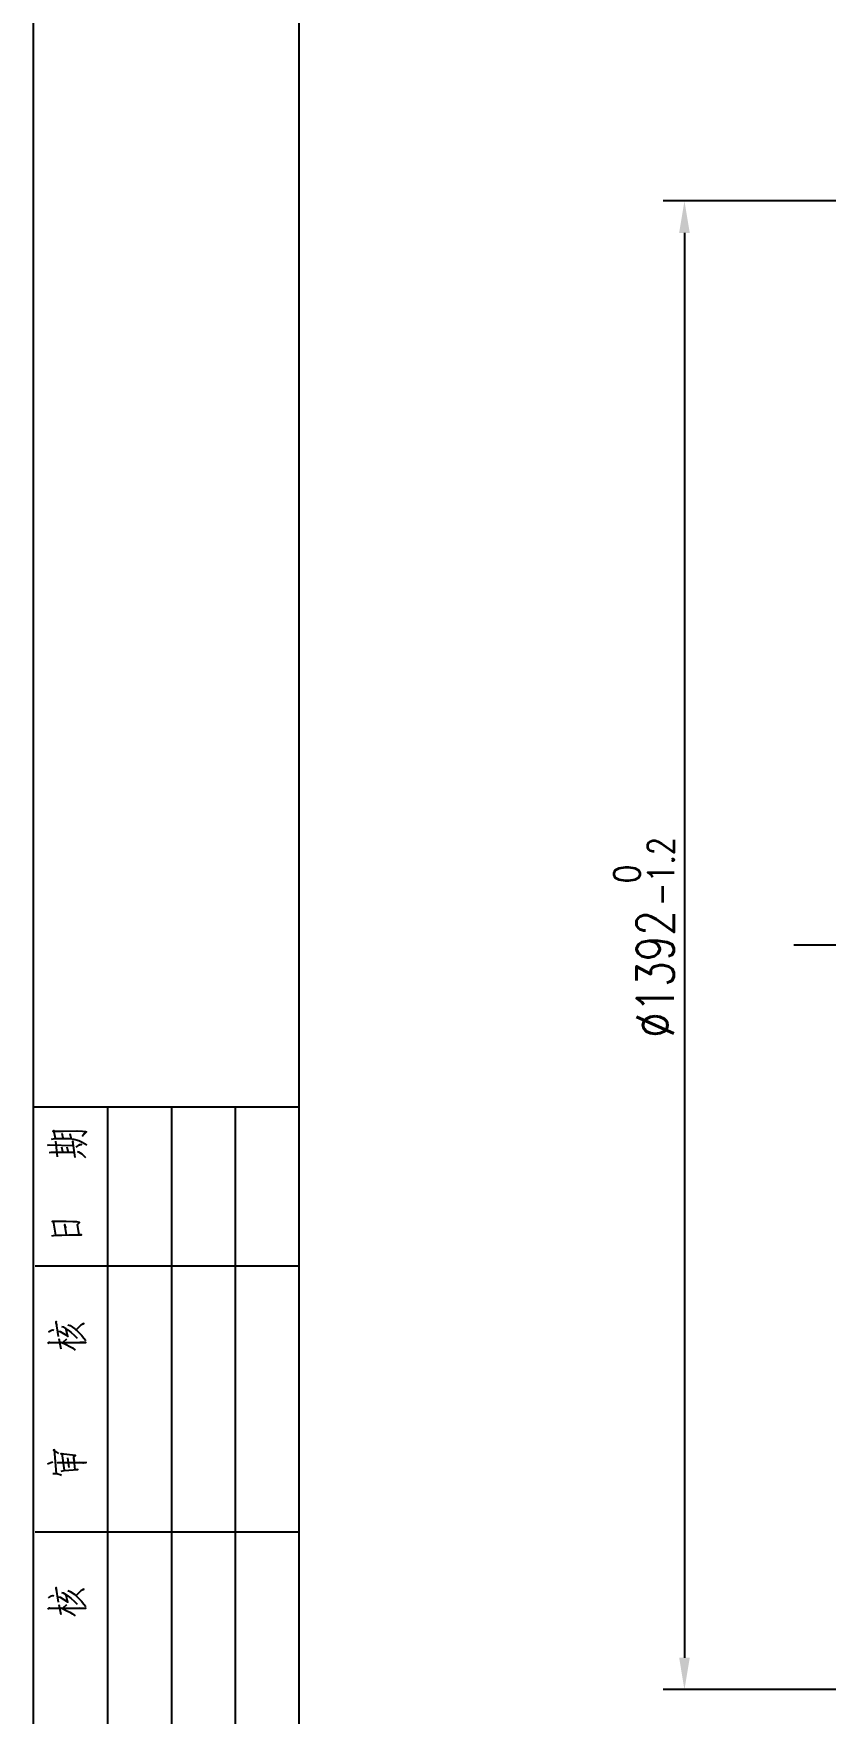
# Model space of a CAD drawing. Extents: x -11958 to 3251, y -1845 to 8235.
# Drawn here: x -949 to -204, y -497 to 1082 of the extents above; entities that cross this region are included whole.
import ezdxf

# ---------------------------------------------------------------- set-up
doc = ezdxf.new("R2010")
doc.units = 0
doc.header["$LTSCALE"] = 10
doc.linetypes.add('CONTINOUS', pattern=[0])
doc.linetypes.add('DASHDOT-M', pattern=[36, 30, -3, 0, -3])
doc.layers.get('0').update_dxf_attribs({"linetype": 'CONTINUOUS'})
for name, color, linetype in [('CDR_DIM', 7, 'CONTINUOUS'), ('CDR_DWG1', 4, 'CONTINUOUS'), ('CDR_DWG3', 1, 'DASHDOT-M')]:
    doc.layers.add(name, color=color, linetype=linetype)
doc.styles.add('HZ', font='ROMANS.shx', dxfattribs={"width": 0.75, "height": 35, "bigfont": 'HZ.shx'})

# ---------------------------------------------------------------- blocks, each defined once
blk = doc.blocks.new('TUQA')
at = {"color": 4, "linetype": 'Continuous'}
for p, q in [((-25, 180), (0, 180)), ((-18, 0), (-18, 180)), ((0, 165), (-24.85, 165)), ((0, 140), (-24.85, 140))]:
    blk.add_line(p, q, dxfattribs=at)
at = {"color": 7, "linetype": 'Continuous'}
for p, q in [((-12, 0), (-12, 180)), ((-6, 0), (-6, 180))]:
    blk.add_line(p, q, dxfattribs=at)
for points in [[(-23.3, 176.96), (-22.98, 177.03), (-22.98, 177.03), (-22.33, 177.03), (-22.33, 177.03), (-21.63, 177.01), (-21.63, 177.01), (-21.2, 176.96), (-21.2, 176.96), (-20.73, 176.83), (-20.73, 176.83), (-20.44, 176.69), (-20.44, 176.69), (-20, 176.41)], [(-22.95, 177.03), (-23.09, 177.78), (-23.09, 177.78), (-23.18, 177.7), (-23.18, 177.7), (-22.27, 177.7), (-22.27, 177.7), (-22.22, 177.7), (-22.22, 177.7), (-20.9, 177.73), (-20.9, 177.73), (-20.41, 177.7), (-20.41, 177.7), (-20.12, 177.68), (-20.12, 177.68), (-20.03, 177.65), (-20.03, 177.65), (-20.41, 177.28), (-20.41, 177.28), (-20.15, 177.63)], [(-22.22, 177.06), (-22.3, 177.48)], [(-21.46, 177.01), (-21.46, 177.06), (-21.46, 177.06), (-21.55, 177.45)], [(-23.7, 176.39), (-23.53, 176.44), (-23.53, 176.44), (-21.25, 176.36)], [(-23.53, 175.69), (-23.35, 175.74), (-23.35, 175.74), (-21.17, 175.74)], [(-22.74, 175.3), (-22.92, 176.76)], [(-22.25, 175.77), (-22.33, 176.21)], [(-21.75, 175.79), (-21.84, 176.19)], [(-21.08, 175.22), (-21.31, 176.76), (-21.31, 176.76), (-21.34, 176.69), (-21.34, 176.69), (-21.25, 176.59)], [(-20.99, 176.19), (-20.64, 176.46), (-20.64, 176.46), (-20.5, 176.46), (-20.5, 176.46), (-20.76, 176.36)], [(-20.9, 175.79), (-20.76, 175.77), (-20.76, 175.77), (-20.47, 175.57), (-20.47, 175.57), (-20.26, 175.4), (-20.26, 175.4), (-20.12, 175.22)], [(-23.27, 167.87), (-22.98, 167.92), (-22.98, 167.92), (-22.33, 167.94), (-22.33, 167.94), (-21.66, 167.97), (-21.66, 167.97), (-21.57, 167.97), (-21.57, 167.97), (-21.11, 167.97), (-21.11, 167.97), (-20.5, 167.97), (-20.5, 167.97), (-20.7, 167.97), (-20.7, 167.97), (-20.88, 168.93), (-20.88, 168.93), (-20.67, 169.13), (-20.67, 169.13), (-20.93, 169.18), (-20.93, 169.18), (-21.28, 169.18), (-21.28, 169.18), (-21.95, 169.21), (-21.95, 169.21), (-22.65, 169.23), (-22.65, 169.23), (-23.24, 169.23), (-23.24, 169.23), (-23.15, 169.26), (-23.15, 169.26), (-22.95, 167.94)], [(-21.9, 167.97), (-22.07, 168.93), (-22.07, 168.93), (-22.1, 168.83), (-22.1, 168.83), (-21.98, 168.61)], [(-22.65, 158.41), (-22.89, 159.8), (-22.89, 159.8), (-22.92, 159.7), (-22.92, 159.7), (-22.83, 159.5)], [(-20.99, 159.03), (-20.5, 159.53), (-20.5, 159.53), (-20.26, 159.63), (-20.26, 159.63), (-20.55, 159.48)], [(-23.59, 158.83), (-23.3, 159.01), (-23.3, 159.01), (-23.18, 159.03), (-23.18, 159.03), (-23.09, 159.01)], [(-22.68, 158.91), (-22.51, 158.88), (-22.51, 158.88), (-21.81, 158.46), (-21.81, 158.46), (-21.78, 158.41), (-21.78, 158.41), (-21.98, 159.18)], [(-22.62, 158.21), (-22.45, 157.25)], [(-22.36, 159.33), (-22.22, 159.3), (-22.22, 159.3), (-21.78, 159.01), (-21.78, 159.01), (-21.75, 158.98), (-21.75, 158.98), (-21.46, 158.76), (-21.46, 158.76), (-21.17, 158.51), (-21.17, 158.51), (-20.9, 158.24)], [(-22.22, 157.87), (-21.87, 158.19)], [(-21.78, 159.5), (-21.57, 159.43), (-21.57, 159.43), (-21.11, 159.13), (-21.11, 159.13), (-20.82, 158.83), (-20.82, 158.83), (-20.5, 158.51), (-20.5, 158.51), (-20.26, 158.24), (-20.26, 158.24), (-20.09, 158.02)], [(-23.65, 157.77), (-23.5, 157.87), (-23.5, 157.87), (-23.53, 157.84), (-23.53, 157.84), (-20.09, 157.84), (-20.09, 157.84), (-20.35, 157.82), (-20.35, 157.82), (-20.64, 157.84)], [(-22.42, 157.87), (-21.95, 157.64), (-21.95, 157.64), (-21.6, 157.47), (-21.6, 157.47), (-21.34, 157.32), (-21.34, 157.32), (-21.08, 157.12)], [(-22.86, 145.52), (-23.03, 147.75), (-23.03, 147.75), (-23.12, 147.7), (-23.12, 147.7), (-22.65, 147.4)], [(-21.2, 147.11), (-21.05, 147.21), (-21.05, 147.21), (-22.45, 147.36), (-22.45, 147.36), (-22.33, 147.4), (-22.33, 147.4), (-22.13, 145.84)], [(-22.39, 145.74), (-22.13, 145.79), (-22.13, 145.79), (-20.85, 145.89), (-20.85, 145.89), (-21.08, 145.87), (-21.08, 145.87), (-21.2, 147.11), (-21.2, 147.11), (-21.23, 146.96), (-21.23, 146.96), (-21.17, 146.69)], [(-21.66, 146.09), (-21.78, 146.98)], [(-23.68, 146.41), (-23.38, 146.56), (-23.38, 146.56), (-23.18, 146.61)], [(-23.18, 145.52), (-22.92, 145.52), (-22.92, 145.52), (-22.71, 145.47), (-22.71, 145.47), (-22.51, 145.42), (-22.51, 145.42), (-22.36, 145.37)], [(-22.77, 146.51), (-22.71, 146.56), (-22.71, 146.56), (-20.06, 146.54), (-20.06, 146.54), (-20.32, 146.49), (-20.32, 146.49), (-20.64, 146.54)], [(-22.65, 133.41), (-22.89, 134.8), (-22.89, 134.8), (-22.92, 134.7), (-22.92, 134.7), (-22.83, 134.5)], [(-22.36, 134.33), (-22.22, 134.3), (-22.22, 134.3), (-21.78, 134.01), (-21.78, 134.01), (-21.75, 133.98), (-21.75, 133.98), (-21.46, 133.76), (-21.46, 133.76), (-21.17, 133.51), (-21.17, 133.51), (-20.9, 133.24)], [(-21.78, 134.5), (-21.57, 134.43), (-21.57, 134.43), (-21.11, 134.13), (-21.11, 134.13), (-20.82, 133.83), (-20.82, 133.83), (-20.5, 133.51), (-20.5, 133.51), (-20.26, 133.24), (-20.26, 133.24), (-20.09, 133.02)], [(-20.99, 134.03), (-20.5, 134.53), (-20.5, 134.53), (-20.26, 134.63), (-20.26, 134.63), (-20.55, 134.48)], [(-23.65, 132.77), (-23.5, 132.87), (-23.5, 132.87), (-23.53, 132.84), (-23.53, 132.84), (-20.09, 132.84), (-20.09, 132.84), (-20.35, 132.82), (-20.35, 132.82), (-20.64, 132.84)], [(-23.59, 133.83), (-23.3, 134.01), (-23.3, 134.01), (-23.18, 134.03), (-23.18, 134.03), (-23.09, 134.01)], [(-22.68, 133.91), (-22.51, 133.88), (-22.51, 133.88), (-21.81, 133.46), (-21.81, 133.46), (-21.78, 133.41), (-21.78, 133.41), (-21.98, 134.18)], [(-22.62, 133.21), (-22.45, 132.25)], [(-22.42, 132.87), (-21.95, 132.64), (-21.95, 132.64), (-21.6, 132.47), (-21.6, 132.47), (-21.34, 132.32), (-21.34, 132.32), (-21.08, 132.12)], [(-22.22, 132.87), (-21.87, 133.19)]]:
    blk.add_lwpolyline(points, dxfattribs=at)

msp = doc.modelspace()

# ---------------------------------------------------------------- linework, layer by layer
at = {"layer": 'CDR_DIM', "linetype": 'CONTINOUS'}
for p, q in [((156.6, 924.9), (-356.7, 924.9)), ((-336.7, 894.9), (-336.7, -445.1)), ((156.6, -475.1), (-356.7, -475.1))]:
    msp.add_line(p, q, dxfattribs=at)
at = {"layer": 'CDR_DIM', "color": 7, "linetype": 'CONTINOUS'}
msp.add_lwpolyline([(-949.3, -1827), (-949.3, 4113), (3250.7, 4113), (3250.7, -1827)], close=True, dxfattribs=at)
at = {"layer": 'CDR_DIM', "linetype": 'CONTINOUS'}
for points in [[(-341.7, 894.9), (-331.7, 894.9), (-336.7, 924.9)], [(-341.7, -445.1), (-331.7, -445.1), (-336.7, -475.1)]]:
    msp.add_solid(points, dxfattribs=at)
at = {"layer": 'CDR_DWG1'}
msp.add_lwpolyline([(-699.3, -1727), (-699.3, 4013), (3150.7, 4013), (3150.7, -1727)], close=True, dxfattribs=at)
at = {"layer": 'CDR_DWG3', "linetype": 'DASHDOT-M'}
msp.add_line((926.6, 224.9), (-233.7, 224.9), dxfattribs=at)

# ---------------------------------------------------------------- block references
at = {"layer": 'CDR_DIM', "linetype": 'CONTINOUS', "xscale": 10, "yscale": 10, "zscale": 10}
msp.add_blockref('TUQA', (-699.3, -1727), dxfattribs=at)

# ---------------------------------------------------------------- texts
at = {"layer": 'CDR_DIM', "linetype": 'CONTINOUS', "style": 'HZ', "width": 0.8}
for s, height, p in [('-1.2', 25, (-346.3, 261.6)), ('0', 25, (-378.3, 283.4)), ('∅1392', 35, (-346.7, 137.9))]:
    msp.add_text(s, height=height, rotation=90, dxfattribs=at).set_placement(p)

doc.saveas('drawing.dxf')
